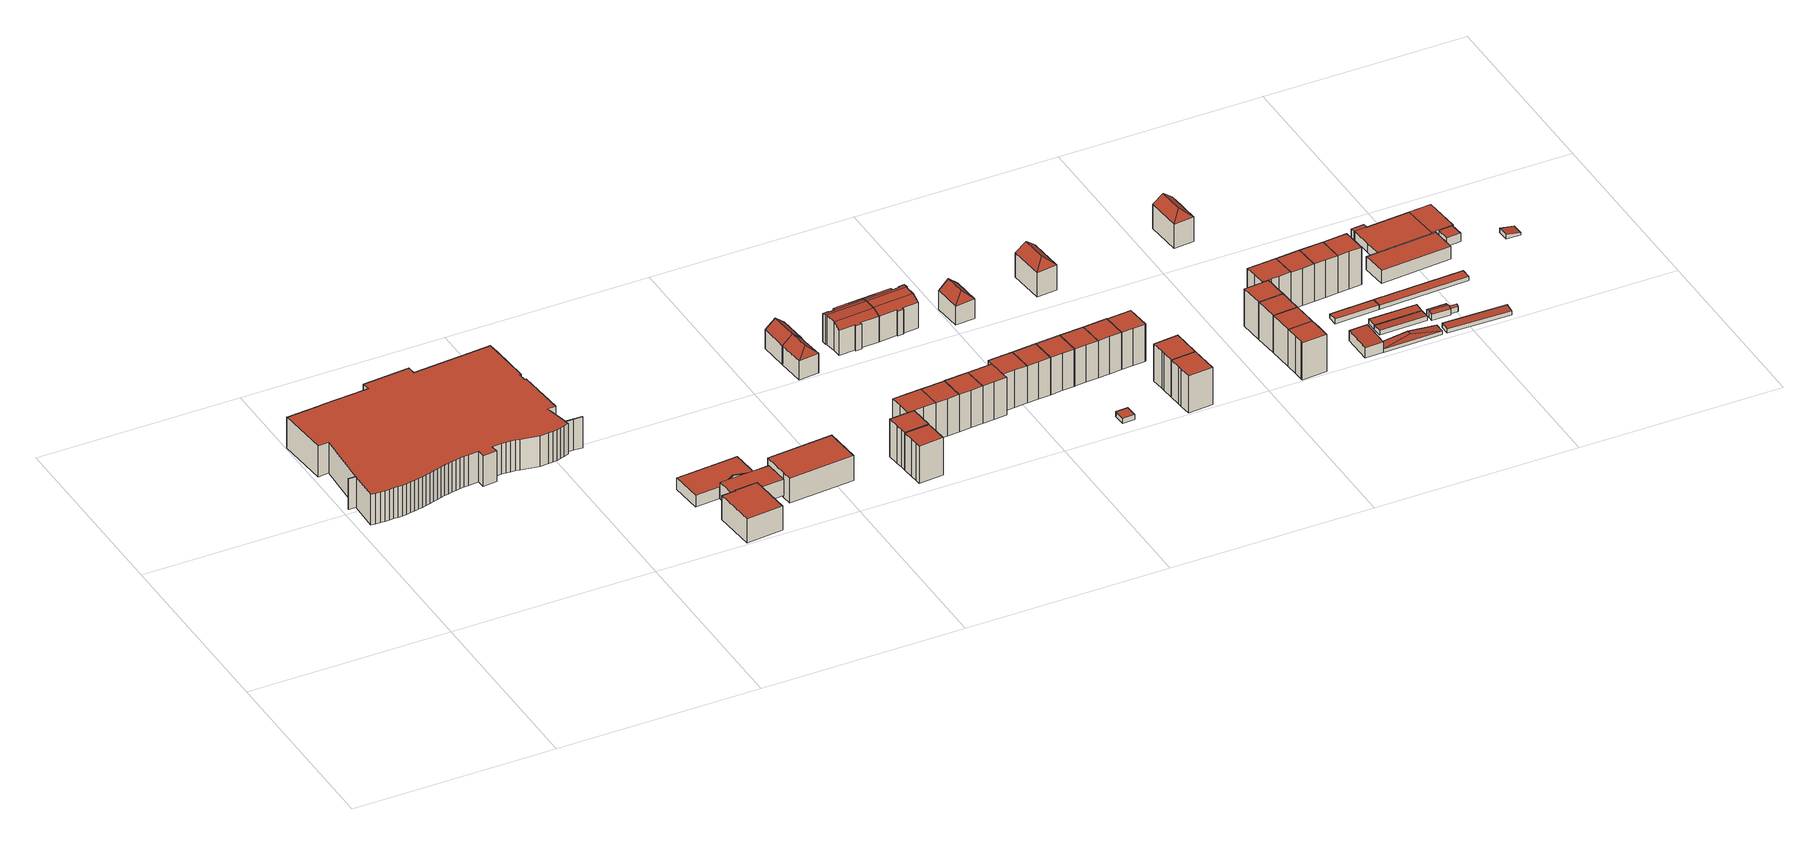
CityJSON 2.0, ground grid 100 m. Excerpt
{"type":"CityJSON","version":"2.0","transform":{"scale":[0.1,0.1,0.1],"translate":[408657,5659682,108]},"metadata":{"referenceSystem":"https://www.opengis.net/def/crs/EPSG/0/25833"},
"CityObjects":{
"building1":{"type":"Building","attributes":{"name":"UCI Kinowelt","Dachtyp_tdc":"tdcPolyFlatRoof","Gemeindeschluessel":14612000,"Dachneigung":0,"QualitaetDacherkennung":35,"Geometrietyp2DReferenz":"3000","measuredHeight":16.22,"function":"31001_2090","roofType":"1000"},"geometry":[{"type":"Solid","lod":"2","boundaries":[[[[0,1,2,3]],[[1,4,5,2]],[[4,6,7,5]],[[6,8,9,7]],[[8,10,11,9]],[[10,12,13,11]],[[12,14,15,13]],[[14,16,17,15]],[[16,18,19,17]],[[18,20,21,19]],[[20,22,23,21]],[[22,24,25,23]],[[24,26,27,25]],[[26,28,29,27]],[[28,30,31,29]],[[30,32,33,31]],[[32,34,35,33]],[[34,36,37,35]],[[36,38,39,37]],[[38,40,41,39]],[[40,42,43,41]],[[42,44,45,43]],[[44,46,47,45]],[[46,48,49,47]],[[48,50,51,49]],[[50,52,53,51]],[[52,54,55,53]],[[54,56,57,55]],[[56,58,59,57]],[[58,60,61,59]],[[60,62,63,61]],[[62,64,65,63]],[[64,66,67,65]],[[66,68,69,67]],[[68,70,71,69]],[[70,72,73,71]],[[72,74,75,73]],[[74,76,77,75]],[[76,78,79,77]],[[78,80,81,79]],[[80,82,83,81]],[[82,84,85,83]],[[84,86,87,85]],[[86,88,89,87]],[[88,90,91,89]],[[90,92,93,91]],[[92,94,95,93]],[[94,96,97,95]],[[96,98,99,97]],[[98,100,101,99]],[[100,102,103,101]],[[102,104,105,103]],[[104,106,107,105]],[[106,108,109,107]],[[108,110,111,109]],[[110,112,113,111]],[[112,114,115,113]],[[114,116,117,115]],[[116,118,119,117]],[[118,120,121,119]],[[120,122,123,121]],[[122,124,125,123]],[[124,126,127,125]],[[126,128,129,127]],[[128,130,131,129]],[[130,132,133,131]],[[132,134,135,133]],[[134,136,137,135]],[[136,138,139,137]],[[138,140,141,139]],[[140,142,143,141]],[[142,144,145,143]],[[144,146,147,145]],[[146,148,149,147]],[[148,0,3,149]],[[148,146,144,142,140,138,136,134,132,130,128,126,124,122,120,118,116,114,112,110,108,106,104,102,100,98,96,94,92,90,88,86,84,82,80,78,76,74,72,70,68,66,64,62,60,58,56,54,52,50,48,46,44,42,40,38,36,34,32,30,28,26,24,22,20,18,16,14,12,10,8,6,4,1,0]],[[3,2,5,7,9,11,13,15,17,19,21,23,25,27,29,31,33,35,37,39,41,43,45,47,49,51,53,55,57,59,61,63,65,67,69,71,73,75,77,79,81,83,85,87,89,91,93,95,97,99,101,103,105,107,109,111,113,115,117,119,121,123,125,127,129,131,133,135,137,139,141,143,145,147,149]]]],"semantics":{"surfaces":[{"type":"WallSurface"},{"type":"RoofSurface"},{"type":"GroundSurface"}],"values":[[0,0,0,0,0,0,0,0,0,0,0,0,0,0,0,0,0,0,0,0,0,0,0,0,0,0,0,0,0,0,0,0,0,0,0,0,0,0,0,0,0,0,0,0,0,0,0,0,0,0,0,0,0,0,0,0,0,0,0,0,0,0,0,0,0,0,0,0,0,0,0,0,0,0,0,1,2]]}}]},
"building2":{"type":"Building","attributes":{"name":"9. Oberschule Am Elbepark Dresden","Dachtyp_tdc":"tdcPolyFlatRoof","Gemeindeschluessel":14612000,"Dachneigung":0,"QualitaetDacherkennung":84,"Geometrietyp2DReferenz":"3000","measuredHeight":12.64,"function":"31001_3021","roofType":"1000"},"geometry":[{"type":"Solid","lod":"2","boundaries":[[[[150,151,152,153]],[[151,154,155,152]],[[154,156,157,155]],[[156,158,159,157]],[[158,160,161,159]],[[160,150,153,161]],[[160,158,156,154,151,150]],[[153,152,155,157,159,161]]]],"semantics":{"surfaces":[{"type":"WallSurface"},{"type":"RoofSurface"},{"type":"GroundSurface"}],"values":[[0,0,0,0,0,0,1,2]]}}]},
"building3":{"type":"Building","attributes":{"Dachtyp_tdc":"tdcPolyFlatRoof","Gemeindeschluessel":14612000,"Dachneigung":0,"QualitaetDacherkennung":59,"Geometrietyp2DReferenz":"3000","measuredHeight":6.04,"function":"31001_3211","roofType":"1000"},"geometry":[{"type":"Solid","lod":"2","boundaries":[[[[162,163,164,165]],[[163,166,167,164]],[[166,168,169,167]],[[168,170,171,169]],[[170,172,173,171]],[[172,162,165,173]],[[172,170,168,166,163,162]],[[165,164,167,169,171,173]]]],"semantics":{"surfaces":[{"type":"WallSurface"},{"type":"RoofSurface"},{"type":"GroundSurface"}],"values":[[0,0,0,0,0,0,1,2]]}}]},
"building4":{"type":"Building","attributes":{"name":"9. Oberschule Am Elbepark Dresden","Gemeindeschluessel":14612000,"Geometrietyp2DReferenz":"3000","function":"31001_3021","roofType":"9999"},"children":["building4-1","building4-2"]},
"building4-1":{"type":"BuildingPart","attributes":{"Dachtyp_tdc":"tdcPolyFlatRoof","Dachneigung":0,"QualitaetDacherkennung":76,"Geometrietyp2DReferenz":"3000","measuredHeight":8.74,"roofType":"1000"},"parents":["building4"],"geometry":[{"type":"MultiSurface","lod":"2","boundaries":[[[174,175,176,177]],[[175,178,179,176]],[[178,180,181,182,179]],[[183,184,185,186,187]],[[184,174,177,185]],[[184,183,188,189,180,178,175,174]],[[177,176,179,182,186,185]]],"semantics":{"surfaces":[{"type":"WallSurface"},{"type":"RoofSurface"},{"type":"GroundSurface"}],"values":[0,0,0,0,0,1,2]}}]},
"building4-2":{"type":"BuildingPart","attributes":{"Dachtyp_tdc":"tdcGableRoof","Dachneigung":12.2,"QualitaetDacherkennung":5,"Geometrietyp2DReferenz":"3000","measuredHeight":9.94,"roofType":"3100"},"parents":["building4"],"geometry":[{"type":"MultiSurface","lod":"2","boundaries":[[[190,187,186,191]],[[181,192,193,182]],[[192,190,191,193]],[[190,192,194]],[[187,190,194,195,188]],[[192,181,189,195,194]],[[191,186,182,193]]],"semantics":{"surfaces":[{"type":"WallSurface"},{"type":"RoofSurface"},{"type":"GroundSurface"}],"values":[0,0,0,0,1,1,2]}}]},
"building5":{"type":"Building","attributes":{"name":"9. Oberschule Am Elbepark Dresden","Dachtyp_tdc":"tdcPolyFlatRoof","Gemeindeschluessel":14612000,"Dachneigung":0,"QualitaetDacherkennung":80,"Geometrietyp2DReferenz":"3000","measuredHeight":13.01,"function":"31001_3021","roofType":"1000"},"geometry":[{"type":"Solid","lod":"2","boundaries":[[[[196,197,198,199]],[[197,200,201,198]],[[200,202,203,201]],[[202,204,205,203]],[[204,196,199,205]],[[204,202,200,197,196]],[[199,198,201,203,205]]]],"semantics":{"surfaces":[{"type":"WallSurface"},{"type":"RoofSurface"},{"type":"GroundSurface"}],"values":[[0,0,0,0,0,1,2]]}}]},
"building6":{"type":"Building","attributes":{"Dachtyp_tdc":"tdcPolyFlatRoof","Gemeindeschluessel":14612000,"Dachneigung":0,"QualitaetDacherkennung":68,"Geometrietyp2DReferenz":"3000","measuredHeight":19.73,"function":"31001_9998","roofType":"1000"},"geometry":[{"type":"Solid","lod":"2","boundaries":[[[[206,207,208,209]],[[207,210,211,208]],[[210,212,213,211]],[[212,214,215,213]],[[214,216,217,215]],[[216,218,219,217]],[[218,206,209,219]],[[218,216,214,212,210,207,206]],[[209,208,211,213,215,217,219]]]],"semantics":{"surfaces":[{"type":"WallSurface"},{"type":"RoofSurface"},{"type":"GroundSurface"}],"values":[[0,0,0,0,0,0,0,1,2]]}}]},
"building7":{"type":"Building","attributes":{"Dachtyp_tdc":"tdcPolyFlatRoof","Gemeindeschluessel":14612000,"Dachneigung":0,"QualitaetDacherkennung":65,"Geometrietyp2DReferenz":"3000","measuredHeight":19.75,"function":"31001_9998","roofType":"1000"},"geometry":[{"type":"Solid","lod":"2","boundaries":[[[[220,221,222,223]],[[221,224,225,222]],[[224,226,227,225]],[[226,228,229,227]],[[228,230,215,229]],[[230,231,213,215]],[[231,232,233,213]],[[232,234,235,233]],[[234,220,223,235]],[[234,232,231,230,228,226,224,221,220]],[[223,222,225,227,229,215,213,233,235]]]],"semantics":{"surfaces":[{"type":"WallSurface"},{"type":"RoofSurface"},{"type":"GroundSurface"}],"values":[[0,0,0,0,0,0,0,0,0,1,2]]}}]},
"building8":{"type":"Building","attributes":{"Dachtyp_tdc":"tdcPolyFlatRoof","Gemeindeschluessel":14612000,"Dachneigung":0,"QualitaetDacherkennung":67,"Geometrietyp2DReferenz":"3000","measuredHeight":19.77,"function":"31001_9998","roofType":"1000"},"geometry":[{"type":"Solid","lod":"2","boundaries":[[[[224,221,222,225]],[[221,236,237,222]],[[236,238,239,237]],[[238,240,241,239]],[[240,242,243,241]],[[242,244,245,243]],[[244,246,247,245]],[[246,248,249,247]],[[248,250,251,249]],[[250,224,225,251]],[[250,248,246,244,242,240,238,236,221,224]],[[225,222,237,239,241,243,245,247,249,251]]]],"semantics":{"surfaces":[{"type":"WallSurface"},{"type":"RoofSurface"},{"type":"GroundSurface"}],"values":[[0,0,0,0,0,0,0,0,0,0,1,2]]}}]},
"building9":{"type":"Building","attributes":{"Dachtyp_tdc":"tdcFreeFormRoof","Gemeindeschluessel":14612000,"Dachneigung":40.39,"QualitaetDacherkennung":87,"Geometrietyp2DReferenz":"3000","measuredHeight":14.46,"function":"31001_9998","roofType":"5000"},"geometry":[{"type":"Solid","lod":"2","boundaries":[[[[252,253,254,255]],[[253,256,257,254]],[[256,258,259,257]],[[258,260,261,259]],[[260,252,255,261]],[[258,262,263]],[[262,258,256,253,264]],[[263,262,264,252,260]],[[253,252,264]],[[260,258,263]],[[255,254,257,259,261]]]],"semantics":{"surfaces":[{"type":"WallSurface"},{"type":"RoofSurface"},{"type":"GroundSurface"}],"values":[[0,0,0,0,0,1,1,1,0,0,2]]}}]},
"building10":{"type":"Building","attributes":{"Dachtyp_tdc":"tdcGableRoof","Gemeindeschluessel":14612000,"Dachneigung":40.3,"QualitaetDacherkennung":90,"Geometrietyp2DReferenz":"3000","measuredHeight":14.42,"function":"31001_9998","roofType":"3100"},"geometry":[{"type":"Solid","lod":"2","boundaries":[[[[265,266,254,267]],[[266,252,255,254]],[[252,268,269,255]],[[268,265,267,269]],[[252,266,270]],[[265,268,271]],[[266,265,271,270]],[[268,252,270,271]],[[267,254,255,269]]]],"semantics":{"surfaces":[{"type":"WallSurface"},{"type":"RoofSurface"},{"type":"GroundSurface"}],"values":[[0,0,0,0,0,0,1,1,2]]}}]},
"building11":{"type":"Building","attributes":{"Dachtyp_tdc":"tdcPolyFlatRoof","Gemeindeschluessel":14612000,"Dachneigung":0,"QualitaetDacherkennung":67,"Geometrietyp2DReferenz":"3000","measuredHeight":19.73,"function":"31001_9998","roofType":"1000"},"geometry":[{"type":"Solid","lod":"2","boundaries":[[[[272,273,247,249]],[[273,274,275,247]],[[274,276,277,275]],[[276,278,279,277]],[[278,272,249,279]],[[278,276,274,273,272]],[[249,247,275,277,279]]]],"semantics":{"surfaces":[{"type":"WallSurface"},{"type":"RoofSurface"},{"type":"GroundSurface"}],"values":[[0,0,0,0,0,1,2]]}}]},
"building12":{"type":"Building","attributes":{"Dachtyp_tdc":"tdcPolyFlatRoof","Gemeindeschluessel":14612000,"Dachneigung":0,"QualitaetDacherkennung":68,"Geometrietyp2DReferenz":"3000","measuredHeight":19.74,"function":"31001_9998","roofType":"1000"},"geometry":[{"type":"Solid","lod":"2","boundaries":[[[[280,281,275,277]],[[281,282,283,275]],[[282,284,285,283]],[[284,286,287,285]],[[286,280,277,287]],[[286,284,282,281,280]],[[277,275,283,285,287]]]],"semantics":{"surfaces":[{"type":"WallSurface"},{"type":"RoofSurface"},{"type":"GroundSurface"}],"values":[[0,0,0,0,0,1,2]]}}]},
"building13":{"type":"Building","attributes":{"Gemeindeschluessel":14612000,"Geometrietyp2DReferenz":"3000","function":"31001_9998","roofType":"9999"},"children":["building13-1","building13-2","building13-3"]},
"building13-1":{"type":"BuildingPart","attributes":{"Dachtyp_tdc":"tdcPolyFlatRoof","Dachneigung":18.64,"QualitaetDacherkennung":48,"Geometrietyp2DReferenz":"3000","measuredHeight":15.22,"roofType":"2100"},"parents":["building13"],"geometry":[{"type":"MultiSurface","lod":"2","boundaries":[[[288,289,290,291,292]],[[293,294,295,296,297]],[[298,288,292,299,300]],[[298,293,297,289,288]],[[292,291,296,295,299]]],"semantics":{"surfaces":[{"type":"WallSurface"},{"type":"RoofSurface"},{"type":"GroundSurface"}],"values":[0,0,0,1,2]}}]},
"building13-2":{"type":"BuildingPart","attributes":{"Dachtyp_tdc":"tdcCutGableRoof","Dachneigung":2.55,"QualitaetDacherkennung":52,"Geometrietyp2DReferenz":"3000","measuredHeight":15.62,"roofType":"9999"},"parents":["building13"],"geometry":[{"type":"MultiSurface","lod":"2","boundaries":[[[301,302,303,304]],[[302,305,306,303]],[[305,307,308,306]],[[307,309,310,308]],[[309,297,296,310]],[[290,311,312,291]],[[311,313,314,312]],[[313,315,316,314]],[[315,317,318,316]],[[317,319,320,318]],[[319,321,322,320]],[[321,323,324,322]],[[323,325,326,324]],[[325,327,328,326]],[[327,329,330,328]],[[329,331,332,330]],[[331,301,304,332]],[[327,325,323,321,319,317,315,313]],[[311,290,297,309,307,305,302]],[[313,311,302,301,331,329,327]],[[304,303,306,308,310,296,291,312,314,316,318,320,322,324,326,328,330,332]]],"semantics":{"surfaces":[{"type":"WallSurface"},{"type":"RoofSurface"},{"type":"GroundSurface"}],"values":[0,0,0,0,0,0,0,0,0,0,0,0,0,0,0,0,0,1,1,1,2]}}]},
"building13-3":{"type":"BuildingPart","attributes":{"Dachtyp_tdc":"tdcFreeFormRoof","Dachneigung":52.97,"QualitaetDacherkennung":9,"Geometrietyp2DReferenz":"3000","measuredHeight":10.49,"roofType":"5000"},"parents":["building13"],"geometry":[{"type":"MultiSurface","lod":"2","boundaries":[[[294,333,334,295]],[[333,335,336,334]],[[335,300,299,336]],[[337,300,335]],[[338,337,335,333]],[[338,333,294]],[[337,338,294,300]],[[295,334,336,299]]],"semantics":{"surfaces":[{"type":"WallSurface"},{"type":"RoofSurface"},{"type":"GroundSurface"}],"values":[0,0,0,1,1,0,1,2]}}]},
"building14":{"type":"Building","attributes":{"Dachtyp_tdc":"tdcPolyFlatRoof","Gemeindeschluessel":14612000,"Dachneigung":0,"QualitaetDacherkennung":66,"Geometrietyp2DReferenz":"3000","measuredHeight":19.75,"function":"31001_9998","roofType":"1000"},"geometry":[{"type":"Solid","lod":"2","boundaries":[[[[284,282,283,285]],[[282,339,340,283]],[[339,341,342,340]],[[341,343,344,342]],[[343,345,346,344]],[[345,284,285,346]],[[345,343,341,339,282,284]],[[285,283,340,342,344,346]]]],"semantics":{"surfaces":[{"type":"WallSurface"},{"type":"RoofSurface"},{"type":"GroundSurface"}],"values":[[0,0,0,0,0,0,1,2]]}}]},
"building15":{"type":"Building","attributes":{"Dachtyp_tdc":"tdcPolyFlatRoof","Gemeindeschluessel":14612000,"Dachneigung":0,"QualitaetDacherkennung":65,"Geometrietyp2DReferenz":"3000","measuredHeight":19.72,"function":"31001_9998","roofType":"1000"},"geometry":[{"type":"Solid","lod":"2","boundaries":[[[[347,348,349,350]],[[348,351,352,349]],[[351,353,354,352]],[[353,341,342,354]],[[341,339,340,342]],[[339,355,356,340]],[[355,347,350,356]],[[355,339,341,353,351,348,347]],[[350,349,352,354,342,340,356]]]],"semantics":{"surfaces":[{"type":"WallSurface"},{"type":"RoofSurface"},{"type":"GroundSurface"}],"values":[[0,0,0,0,0,0,0,1,2]]}}]},
"building16":{"type":"Building","attributes":{"Gemeindeschluessel":14612000,"Geometrietyp2DReferenz":"3000","function":"31001_9998","roofType":"9999"},"children":["building16-1","building16-2","building16-3"]},
"building16-1":{"type":"BuildingPart","attributes":{"Dachtyp_tdc":"tdcPolyFlatRoof","Dachneigung":18.8,"QualitaetDacherkennung":48,"Geometrietyp2DReferenz":"3000","measuredHeight":15.18,"roofType":"2100"},"parents":["building16"],"geometry":[{"type":"MultiSurface","lod":"2","boundaries":[[[357,358,359,360,361]],[[362,288,292,363]],[[288,364,365,366,292]],[[364,288,362,358,357]],[[360,359,363,292,366]]],"semantics":{"surfaces":[{"type":"WallSurface"},{"type":"RoofSurface"},{"type":"GroundSurface"}],"values":[0,0,0,1,2]}}]},
"building16-2":{"type":"BuildingPart","attributes":{"Dachtyp_tdc":"tdcCutGableRoof","Dachneigung":1.88,"QualitaetDacherkennung":55,"Geometrietyp2DReferenz":"3000","measuredHeight":15.65,"roofType":"9999"},"parents":["building16"],"geometry":[{"type":"MultiSurface","lod":"2","boundaries":[[[367,368,369,370]],[[368,371,372,369]],[[371,373,374,372]],[[373,375,376,374]],[[375,377,316,376]],[[377,378,379,316]],[[378,380,381,379]],[[380,362,363,381]],[[358,382,383,359]],[[382,384,385,383]],[[384,386,387,385]],[[386,388,389,387]],[[388,390,391,389]],[[390,392,393,391]],[[392,394,395,393]],[[394,367,370,395]],[[378,377,375,373,371,368,367,394]],[[390,388,386,384,382,358,362,380]],[[394,392,390,380,378]],[[370,369,372,374,376,316,379,381,363,359,383,385,387,389,391,393,395]]],"semantics":{"surfaces":[{"type":"WallSurface"},{"type":"RoofSurface"},{"type":"GroundSurface"}],"values":[0,0,0,0,0,0,0,0,0,0,0,0,0,0,0,0,1,1,1,2]}}]},
"building16-3":{"type":"BuildingPart","attributes":{"Dachtyp_tdc":"tdcPolyFlatRoof","Dachneigung":37.35,"QualitaetDacherkennung":29,"Geometrietyp2DReferenz":"3000","measuredHeight":10.63,"roofType":"2100"},"parents":["building16"],"geometry":[{"type":"MultiSurface","lod":"2","boundaries":[[[365,396,397,366]],[[396,398,399,397]],[[398,361,360,399]],[[361,398,396,365]],[[366,397,399,360]]],"semantics":{"surfaces":[{"type":"WallSurface"},{"type":"RoofSurface"},{"type":"GroundSurface"}],"values":[0,0,0,1,2]}}]},
"building17":{"type":"Building","attributes":{"Dachtyp_tdc":"tdcPolyFlatRoof","Gemeindeschluessel":14612000,"Dachneigung":0,"QualitaetDacherkennung":66,"Geometrietyp2DReferenz":"3000","measuredHeight":19.69,"function":"31001_9998","roofType":"1000"},"geometry":[{"type":"Solid","lod":"2","boundaries":[[[[348,347,400,401]],[[347,402,403,400]],[[402,404,405,403]],[[404,406,407,405]],[[406,348,401,407]],[[406,404,402,347,348]],[[401,400,403,405,407]]]],"semantics":{"surfaces":[{"type":"WallSurface"},{"type":"RoofSurface"},{"type":"GroundSurface"}],"values":[[0,0,0,0,0,1,2]]}}]},
"building18":{"type":"Building","attributes":{"Dachtyp_tdc":"tdcPolyFlatRoof","Gemeindeschluessel":14612000,"Dachneigung":0,"QualitaetDacherkennung":64,"Geometrietyp2DReferenz":"3000","measuredHeight":19.71,"function":"31001_9998","roofType":"1000"},"geometry":[{"type":"Solid","lod":"2","boundaries":[[[[408,404,405,409]],[[404,402,403,405]],[[402,410,411,403]],[[410,412,413,411]],[[412,414,415,413]],[[414,408,409,415]],[[414,412,410,402,404,408]],[[409,405,403,411,413,415]]]],"semantics":{"surfaces":[{"type":"WallSurface"},{"type":"RoofSurface"},{"type":"GroundSurface"}],"values":[[0,0,0,0,0,0,1,2]]}}]},
"building19":{"type":"Building","attributes":{"Dachtyp_tdc":"tdcPolyFlatRoof","Gemeindeschluessel":14612000,"Dachneigung":0,"QualitaetDacherkennung":89,"Geometrietyp2DReferenz":"3000","measuredHeight":2.69,"function":"31001_9998","roofType":"1000"},"geometry":[{"type":"Solid","lod":"2","boundaries":[[[[416,417,418,419]],[[417,420,421,418]],[[420,422,423,421]],[[422,416,419,423]],[[422,420,417,416]],[[419,418,421,423]]]],"semantics":{"surfaces":[{"type":"WallSurface"},{"type":"RoofSurface"},{"type":"GroundSurface"}],"values":[[0,0,0,0,1,2]]}}]},
"building20":{"type":"Building","attributes":{"Dachtyp_tdc":"tdcHipAndGableRoof","Gemeindeschluessel":14612000,"Dachneigung":41.44,"QualitaetDacherkennung":83,"Geometrietyp2DReferenz":"3000","measuredHeight":14.43,"function":"31001_9998","roofType":"5000"},"geometry":[{"type":"Solid","lod":"2","boundaries":[[[[424,425,426,427]],[[425,428,429,426]],[[428,430,431,429]],[[430,424,427,431]],[[428,425,432]],[[424,430,433]],[[425,424,433,432]],[[430,428,432,433]],[[427,426,429,431]]]],"semantics":{"surfaces":[{"type":"WallSurface"},{"type":"RoofSurface"},{"type":"GroundSurface"}],"values":[[0,0,0,0,1,0,1,1,2]]}}]},
"building21":{"type":"Building","attributes":{"Dachtyp_tdc":"tdcPolyFlatRoof","Gemeindeschluessel":14612000,"Dachneigung":0,"QualitaetDacherkennung":64,"Geometrietyp2DReferenz":"3000","measuredHeight":19.68,"function":"31001_9998","roofType":"1000"},"geometry":[{"type":"Solid","lod":"2","boundaries":[[[[410,434,435,411]],[[434,436,437,435]],[[436,438,439,437]],[[438,440,441,439]],[[440,412,413,441]],[[412,410,411,413]],[[412,440,438,436,434,410]],[[411,435,437,439,441,413]]]],"semantics":{"surfaces":[{"type":"WallSurface"},{"type":"RoofSurface"},{"type":"GroundSurface"}],"values":[[0,0,0,0,0,0,1,2]]}}]},
"building22":{"type":"Building","attributes":{"Dachtyp_tdc":"tdcPolyFlatRoof","Gemeindeschluessel":14612000,"Dachneigung":0,"QualitaetDacherkennung":66,"Geometrietyp2DReferenz":"3000","measuredHeight":19.63,"function":"31001_9998","roofType":"1000"},"geometry":[{"type":"Solid","lod":"2","boundaries":[[[[436,434,435,437]],[[434,442,443,435]],[[442,444,445,443]],[[444,446,447,445]],[[446,436,437,447]],[[446,444,442,434,436]],[[437,435,443,445,447]]]],"semantics":{"surfaces":[{"type":"WallSurface"},{"type":"RoofSurface"},{"type":"GroundSurface"}],"values":[[0,0,0,0,0,1,2]]}}]},
"building23":{"type":"Building","attributes":{"Dachtyp_tdc":"tdcPolyFlatRoof","Gemeindeschluessel":14612000,"Dachneigung":0,"QualitaetDacherkennung":72,"Geometrietyp2DReferenz":"3000","measuredHeight":19.59,"function":"31001_9998","roofType":"1000"},"geometry":[{"type":"Solid","lod":"2","boundaries":[[[[448,449,450,451]],[[449,452,453,450]],[[452,454,455,453]],[[454,456,457,455]],[[456,458,459,457]],[[458,448,451,459]],[[458,456,454,452,449,448]],[[451,450,453,455,457,459]]]],"semantics":{"surfaces":[{"type":"WallSurface"},{"type":"RoofSurface"},{"type":"GroundSurface"}],"values":[[0,0,0,0,0,0,1,2]]}}]},
"building24":{"type":"Building","attributes":{"Dachtyp_tdc":"tdcPolyFlatRoof","Gemeindeschluessel":14612000,"Dachneigung":0,"QualitaetDacherkennung":64,"Geometrietyp2DReferenz":"3000","measuredHeight":19.61,"function":"31001_9998","roofType":"1000"},"geometry":[{"type":"Solid","lod":"2","boundaries":[[[[460,461,443,445]],[[461,462,463,443]],[[462,464,465,463]],[[464,466,467,465]],[[466,468,469,467]],[[468,460,445,469]],[[468,466,464,462,461,460]],[[445,443,463,465,467,469]]]],"semantics":{"surfaces":[{"type":"WallSurface"},{"type":"RoofSurface"},{"type":"GroundSurface"}],"values":[[0,0,0,0,0,0,1,2]]}}]},
"building25":{"type":"Building","attributes":{"Dachtyp_tdc":"tdcPolyFlatRoof","Gemeindeschluessel":14612000,"Dachneigung":0,"QualitaetDacherkennung":66,"Geometrietyp2DReferenz":"3000","measuredHeight":19.59,"function":"31001_9998","roofType":"1000"},"geometry":[{"type":"Solid","lod":"2","boundaries":[[[[470,471,472,473]],[[471,474,475,472]],[[474,456,457,475]],[[456,454,455,457]],[[454,476,477,455]],[[476,470,473,477]],[[476,454,456,474,471,470]],[[473,472,475,457,455,477]]]],"semantics":{"surfaces":[{"type":"WallSurface"},{"type":"RoofSurface"},{"type":"GroundSurface"}],"values":[[0,0,0,0,0,0,1,2]]}}]},
"building26":{"type":"Building","attributes":{"Dachtyp_tdc":"tdcFreeFormRoof","Gemeindeschluessel":14612000,"Dachneigung":37.05,"QualitaetDacherkennung":77,"Geometrietyp2DReferenz":"3000","measuredHeight":16.79,"function":"31001_9998","roofType":"5000"},"geometry":[{"type":"Solid","lod":"2","boundaries":[[[[478,479,480,481]],[[479,482,483,480]],[[482,484,485,483]],[[484,486,487,485]],[[486,488,489,487]],[[488,478,481,489]],[[488,490,478]],[[488,486,484,482,491,490]],[[478,490,491,479]],[[482,479,491]],[[481,480,483,485,487,489]]]],"semantics":{"surfaces":[{"type":"WallSurface"},{"type":"RoofSurface"},{"type":"GroundSurface"}],"values":[[0,0,0,0,0,0,1,1,1,0,2]]}}]},
"building27":{"type":"Building","attributes":{"Dachtyp_tdc":"tdcPolyFlatRoof","Gemeindeschluessel":14612000,"Dachneigung":0,"QualitaetDacherkennung":67,"Geometrietyp2DReferenz":"3000","measuredHeight":19.68,"function":"31001_9998","roofType":"1000"},"geometry":[{"type":"Solid","lod":"2","boundaries":[[[[492,493,494,495]],[[493,496,497,494]],[[496,498,499,497]],[[498,500,501,499]],[[500,502,503,501]],[[502,504,505,503]],[[504,506,507,505]],[[506,492,495,507]],[[506,504,502,500,498,496,493,492]],[[495,494,497,499,501,503,505,507]]]],"semantics":{"surfaces":[{"type":"WallSurface"},{"type":"RoofSurface"},{"type":"GroundSurface"}],"values":[[0,0,0,0,0,0,0,0,1,2]]}}]},
"building28":{"type":"Building","attributes":{"Dachtyp_tdc":"tdcPolyFlatRoof","Gemeindeschluessel":14612000,"Dachneigung":0,"QualitaetDacherkennung":70,"Geometrietyp2DReferenz":"3000","measuredHeight":19.68,"function":"31001_9998","roofType":"1000"},"geometry":[{"type":"Solid","lod":"2","boundaries":[[[[498,508,509,499]],[[508,510,511,509]],[[510,512,513,511]],[[512,514,515,513]],[[514,500,501,515]],[[500,498,499,501]],[[500,514,512,510,508,498]],[[499,509,511,513,515,501]]]],"semantics":{"surfaces":[{"type":"WallSurface"},{"type":"RoofSurface"},{"type":"GroundSurface"}],"values":[[0,0,0,0,0,0,1,2]]}}]},
"building29":{"type":"Building","attributes":{"Dachtyp_tdc":"tdcPolyFlatRoof","Gemeindeschluessel":14612000,"Dachneigung":0,"QualitaetDacherkennung":70,"Geometrietyp2DReferenz":"3000","measuredHeight":19.69,"function":"31001_9998","roofType":"1000"},"geometry":[{"type":"Solid","lod":"2","boundaries":[[[[508,516,517,509]],[[516,518,519,517]],[[518,520,521,519]],[[520,510,511,521]],[[510,508,509,511]],[[510,520,518,516,508]],[[509,517,519,521,511]]]],"semantics":{"surfaces":[{"type":"WallSurface"},{"type":"RoofSurface"},{"type":"GroundSurface"}],"values":[[0,0,0,0,0,1,2]]}}]},
"building30":{"type":"Building","attributes":{"Dachtyp_tdc":"tdcPolyFlatRoof","Gemeindeschluessel":14612000,"Dachneigung":0,"QualitaetDacherkennung":66,"Geometrietyp2DReferenz":"3000","measuredHeight":19.7,"function":"31001_9998","roofType":"1000"},"geometry":[{"type":"Solid","lod":"2","boundaries":[[[[516,522,523,517]],[[522,524,525,523]],[[524,526,527,525]],[[526,528,529,527]],[[528,530,531,529]],[[530,518,519,531]],[[518,516,517,519]],[[518,530,528,526,524,522,516]],[[517,523,525,527,529,531,519]]]],"semantics":{"surfaces":[{"type":"WallSurface"},{"type":"RoofSurface"},{"type":"GroundSurface"}],"values":[[0,0,0,0,0,0,0,1,2]]}}]},
"building31":{"type":"Building","attributes":{"Dachtyp_tdc":"tdcPolyFlatRoof","Gemeindeschluessel":14612000,"Dachneigung":0,"QualitaetDacherkennung":60,"Geometrietyp2DReferenz":"3000","measuredHeight":19.75,"function":"31001_9998","roofType":"1000"},"geometry":[{"type":"Solid","lod":"2","boundaries":[[[[532,533,529,534]],[[533,535,527,529]],[[535,536,537,527]],[[536,538,539,537]],[[538,540,541,539]],[[540,542,543,541]],[[542,544,545,543]],[[544,532,534,545]],[[544,542,540,538,536,535,533,532]],[[534,529,527,537,539,541,543,545]]]],"semantics":{"surfaces":[{"type":"WallSurface"},{"type":"RoofSurface"},{"type":"GroundSurface"}],"values":[[0,0,0,0,0,0,0,0,1,2]]}}]},
"building32":{"type":"Building","attributes":{"Dachtyp_tdc":"tdcFreeFormRoof","Gemeindeschluessel":14612000,"Dachneigung":37.07,"QualitaetDacherkennung":79,"Geometrietyp2DReferenz":"3000","measuredHeight":16.76,"function":"31001_9998","roofType":"5000"},"geometry":[{"type":"Solid","lod":"2","boundaries":[[[[546,547,548,549]],[[547,550,551,548]],[[550,552,553,551]],[[552,554,555,553]],[[554,556,557,555]],[[556,546,549,557]],[[554,558,556]],[[554,552,550,547,559,558]],[[556,558,559,546]],[[547,546,559]],[[549,548,551,553,555,557]]]],"semantics":{"surfaces":[{"type":"WallSurface"},{"type":"RoofSurface"},{"type":"GroundSurface"}],"values":[[0,0,0,0,0,0,1,1,1,0,2]]}}]},
"building33":{"type":"Building","attributes":{"Dachtyp_tdc":"tdcPolyFlatRoof","Gemeindeschluessel":14612000,"Dachneigung":3.43,"QualitaetDacherkennung":81,"Geometrietyp2DReferenz":"3000","measuredHeight":5.67,"function":"31001_2463","roofType":"2100"},"geometry":[{"type":"Solid","lod":"2","boundaries":[[[[560,561,562,563]],[[561,564,565,562]],[[564,566,567,565]],[[566,560,563,567]],[[566,564,561,560]],[[563,562,565,567]]]],"semantics":{"surfaces":[{"type":"WallSurface"},{"type":"RoofSurface"},{"type":"GroundSurface"}],"values":[[0,0,0,0,1,2]]}}]},
"building34":{"type":"Building","attributes":{"Dachtyp_tdc":"tdcPolyFlatRoof","Gemeindeschluessel":14612000,"Dachneigung":0,"QualitaetDacherkennung":69,"Geometrietyp2DReferenz":"3000","measuredHeight":19.78,"function":"31001_9998","roofType":"1000"},"geometry":[{"type":"Solid","lod":"2","boundaries":[[[[568,569,570,571]],[[569,572,573,570]],[[572,574,575,573]],[[574,576,577,575]],[[576,568,571,577]],[[576,574,572,569,568]],[[571,570,573,575,577]]]],"semantics":{"surfaces":[{"type":"WallSurface"},{"type":"RoofSurface"},{"type":"GroundSurface"}],"values":[[0,0,0,0,0,1,2]]}}]},
"building35":{"type":"Building","attributes":{"Dachtyp_tdc":"tdcPolyFlatRoof","Gemeindeschluessel":14612000,"Dachneigung":2.71,"QualitaetDacherkennung":60,"Geometrietyp2DReferenz":"3000","measuredHeight":2.45,"function":"31001_2463","roofType":"2100"},"geometry":[{"type":"Solid","lod":"2","boundaries":[[[[578,579,580,581]],[[579,582,583,580]],[[582,584,585,583]],[[584,578,581,585]],[[584,582,579,578]],[[581,580,583,585]]]],"semantics":{"surfaces":[{"type":"WallSurface"},{"type":"RoofSurface"},{"type":"GroundSurface"}],"values":[[0,0,0,0,1,2]]}}]},
"building36":{"type":"Building","attributes":{"Dachtyp_tdc":"tdcPolyFlatRoof","Gemeindeschluessel":14612000,"Dachneigung":0,"QualitaetDacherkennung":67,"Geometrietyp2DReferenz":"3000","measuredHeight":19.77,"function":"31001_9998","roofType":"1000"},"geometry":[{"type":"Solid","lod":"2","boundaries":[[[[572,586,587,573]],[[586,588,589,587]],[[588,590,591,589]],[[590,574,575,591]],[[574,572,573,575]],[[574,590,588,586,572]],[[573,587,589,591,575]]]],"semantics":{"surfaces":[{"type":"WallSurface"},{"type":"RoofSurface"},{"type":"GroundSurface"}],"values":[[0,0,0,0,0,1,2]]}}]},
"building37":{"type":"Building","attributes":{"Dachtyp_tdc":"tdcHipRoof","Gemeindeschluessel":14612000,"Dachneigung":10.27,"QualitaetDacherkennung":18,"Geometrietyp2DReferenz":"3000","measuredHeight":4.76,"function":"31001_2463","roofType":"3200"},"geometry":[{"type":"Solid","lod":"2","boundaries":[[[[592,593,594,595]],[[593,596,597,594]],[[592,598,599]],[[596,593,600]],[[598,596,600,599]],[[593,592,599,600]],[[597,601,595,594]],[[596,598,601,597]],[[598,592,595,601]]]],"semantics":{"surfaces":[{"type":"WallSurface"},{"type":"RoofSurface"},{"type":"GroundSurface"}],"values":[[0,0,1,1,1,1,2,0,0]]}}]},
"building38":{"type":"Building","attributes":{"Dachtyp_tdc":"tdcPolyFlatRoof","Gemeindeschluessel":14612000,"Dachneigung":2.98,"QualitaetDacherkennung":87,"Geometrietyp2DReferenz":"3000","measuredHeight":2.37,"function":"31001_2463","roofType":"2100"},"geometry":[{"type":"Solid","lod":"2","boundaries":[[[[602,603,604,605]],[[603,606,607,604]],[[606,608,609,607]],[[608,602,605,609]],[[608,606,603,602]],[[605,604,607,609]]]],"semantics":{"surfaces":[{"type":"WallSurface"},{"type":"RoofSurface"},{"type":"GroundSurface"}],"values":[[0,0,0,0,1,2]]}}]},
"building39":{"type":"Building","attributes":{"Dachtyp_tdc":"tdcPolyFlatRoof","Gemeindeschluessel":14612000,"Dachneigung":3.15,"QualitaetDacherkennung":89,"Geometrietyp2DReferenz":"3000","measuredHeight":2.4,"function":"31001_2463","roofType":"2100"},"geometry":[{"type":"Solid","lod":"2","boundaries":[[[[610,611,607,612]],[[611,613,604,607]],[[613,614,615,604]],[[614,610,612,615]],[[614,613,611,610]],[[612,607,604,615]]]],"semantics":{"surfaces":[{"type":"WallSurface"},{"type":"RoofSurface"},{"type":"GroundSurface"}],"values":[[0,0,0,0,1,2]]}}]},
"building40":{"type":"Building","attributes":{"Dachtyp_tdc":"tdcPolyFlatRoof","Gemeindeschluessel":14612000,"Dachneigung":0,"QualitaetDacherkennung":66,"Geometrietyp2DReferenz":"3000","measuredHeight":19.71,"function":"31001_9998","roofType":"1000"},"geometry":[{"type":"Solid","lod":"2","boundaries":[[[[588,586,616,617]],[[586,618,619,616]],[[618,620,621,619]],[[620,622,623,621]],[[622,588,617,623]],[[622,620,618,586,588]],[[617,616,619,621,623]]]],"semantics":{"surfaces":[{"type":"WallSurface"},{"type":"RoofSurface"},{"type":"GroundSurface"}],"values":[[0,0,0,0,0,1,2]]}}]},
"building41":{"type":"Building","attributes":{"Dachtyp_tdc":"tdcGableRoof","Gemeindeschluessel":14612000,"Dachneigung":20.04,"QualitaetDacherkennung":48,"Geometrietyp2DReferenz":"3000","measuredHeight":3.85,"function":"31001_2463","roofType":"3100"},"geometry":[{"type":"Solid","lod":"2","boundaries":[[[[624,625,626,627]],[[625,628,629,626]],[[628,630,631,629]],[[630,632,633,631]],[[632,634,635,633]],[[634,636,637,635]],[[636,638,639,637]],[[638,624,627,639]],[[634,632,630,628,625]],[[625,624,638,636,634]],[[627,626,629,631,633,635,637,639]]]],"semantics":{"surfaces":[{"type":"WallSurface"},{"type":"RoofSurface"},{"type":"GroundSurface"}],"values":[[0,0,0,0,0,0,0,0,1,1,2]]}}]},
"building42":{"type":"Building","attributes":{"Dachtyp_tdc":"tdcPolyFlatRoof","Gemeindeschluessel":14612000,"Dachneigung":0,"QualitaetDacherkennung":77,"Geometrietyp2DReferenz":"3000","measuredHeight":2.3,"function":"31001_2463","roofType":"1000"},"geometry":[{"type":"Solid","lod":"2","boundaries":[[[[640,641,642,581]],[[641,643,644,642]],[[643,645,580,644]],[[645,640,581,580]],[[645,643,641,640]],[[581,642,644,580]]]],"semantics":{"surfaces":[{"type":"WallSurface"},{"type":"RoofSurface"},{"type":"GroundSurface"}],"values":[[0,0,0,0,1,2]]}}]},
"building43":{"type":"Building","attributes":{"Dachtyp_tdc":"tdcGableRoof","Gemeindeschluessel":14612000,"Dachneigung":38.41,"QualitaetDacherkennung":81,"Geometrietyp2DReferenz":"3000","measuredHeight":3.31,"function":"31001_2463","roofType":"3100"},"geometry":[{"type":"Solid","lod":"2","boundaries":[[[[646,647,648,649]],[[647,650,651,648]],[[650,652,653,651]],[[652,646,649,653]],[[650,647,654]],[[646,652,655]],[[647,646,655,654]],[[652,650,654,655]],[[649,648,651,653]]]],"semantics":{"surfaces":[{"type":"WallSurface"},{"type":"RoofSurface"},{"type":"GroundSurface"}],"values":[[0,0,0,0,0,0,1,1,2]]}}]},
"building44":{"type":"Building","attributes":{"Dachtyp_tdc":"tdcPolyFlatRoof","Gemeindeschluessel":14612000,"Dachneigung":2.98,"QualitaetDacherkennung":90,"Geometrietyp2DReferenz":"3000","measuredHeight":2.41,"function":"31001_2463","roofType":"2100"},"geometry":[{"type":"Solid","lod":"2","boundaries":[[[[656,657,658,659]],[[657,660,661,658]],[[660,662,663,661]],[[662,656,659,663]],[[662,660,657,656]],[[659,658,661,663]]]],"semantics":{"surfaces":[{"type":"WallSurface"},{"type":"RoofSurface"},{"type":"GroundSurface"}],"values":[[0,0,0,0,1,2]]}}]},
"building45":{"type":"Building","attributes":{"Dachtyp_tdc":"tdcPolyFlatRoof","Gemeindeschluessel":14612000,"Dachneigung":0,"QualitaetDacherkennung":79,"Geometrietyp2DReferenz":"3000","measuredHeight":6.76,"function":"31001_2000","roofType":"1000"},"geometry":[{"type":"Solid","lod":"2","boundaries":[[[[664,665,666,667]],[[665,668,669,666]],[[668,670,671,669]],[[670,664,667,671]],[[670,668,665,664]],[[667,666,669,671]]]],"semantics":{"surfaces":[{"type":"WallSurface"},{"type":"RoofSurface"},{"type":"GroundSurface"}],"values":[[0,0,0,0,1,2]]}}]},
"building46":{"type":"Building","attributes":{"Gemeindeschluessel":14612000,"Geometrietyp2DReferenz":"3000","function":"31001_2000","roofType":"9999"},"children":["building46-1","building46-2","building46-3"]},
"building46-1":{"type":"BuildingPart","attributes":{"Dachtyp_tdc":"tdcPolyFlatRoof","Dachneigung":0,"QualitaetDacherkennung":88,"Geometrietyp2DReferenz":"3000","measuredHeight":4.61,"roofType":"1000"},"parents":["building46"],"geometry":[{"type":"MultiSurface","lod":"2","boundaries":[[[672,673,674,675]],[[673,676,677,674]],[[676,678,679,677]],[[678,680,681,679]],[[680,682,683,681]],[[684,685,686,687]],[[684,688,689,685]],[[690,691,692,693]],[[691,672,675,692]],[[691,690,688,684,687,682,680,678,676,673,672]],[[675,674,677,679,681,683,686,685,689,693,692]]],"semantics":{"surfaces":[{"type":"WallSurface"},{"type":"RoofSurface"},{"type":"GroundSurface"}],"values":[0,0,0,0,0,0,0,0,0,1,2]}}]},
"building46-2":{"type":"BuildingPart","attributes":{"Dachtyp_tdc":"tdcPolyFlatRoof","Dachneigung":2.6,"QualitaetDacherkennung":74,"Geometrietyp2DReferenz":"3000","measuredHeight":4.53,"roofType":"2100"},"parents":["building46"],"geometry":[{"type":"MultiSurface","lod":"2","boundaries":[[[682,694,695,683]],[[694,696,697,695]],[[696,687,686,697]],[[687,696,694,682]],[[683,695,697,686]]],"semantics":{"surfaces":[{"type":"WallSurface"},{"type":"RoofSurface"},{"type":"GroundSurface"}],"values":[0,0,0,1,2]}}]},
"building46-3":{"type":"BuildingPart","attributes":{"Dachtyp_tdc":"tdcPolyFlatRoof","Dachneigung":0,"QualitaetDacherkennung":85,"Geometrietyp2DReferenz":"3000","measuredHeight":4.62,"roofType":"1000"},"parents":["building46"],"geometry":[{"type":"MultiSurface","lod":"2","boundaries":[[[698,699,700,701]],[[700,699,690,693,702]],[[698,701,703,689,688]],[[703,702,693,689]],[[701,700,702,703]]],"semantics":{"surfaces":[{"type":"RoofSurface"},{"type":"WallSurface"},{"type":"GroundSurface"}],"values":[0,1,1,2,1]}}]},
"building47":{"type":"Building","attributes":{"Dachtyp_tdc":"tdcPolyFlatRoof","Gemeindeschluessel":14612000,"Dachneigung":0,"QualitaetDacherkennung":88,"Geometrietyp2DReferenz":"3000","measuredHeight":4.44,"function":"31001_2000","roofType":"1000"},"geometry":[{"type":"Solid","lod":"2","boundaries":[[[[704,705,706,707]],[[705,708,709,706]],[[708,710,711,709]],[[710,704,707,711]],[[710,708,705,704]],[[707,706,709,711]]]],"semantics":{"surfaces":[{"type":"WallSurface"},{"type":"RoofSurface"},{"type":"GroundSurface"}],"values":[[0,0,0,0,1,2]]}}]},
"building48":{"type":"Building","attributes":{"Dachtyp_tdc":"tdcPolyFlatRoof","Gemeindeschluessel":14612000,"Dachneigung":8.75,"QualitaetDacherkennung":44,"Geometrietyp2DReferenz":"3000","measuredHeight":2.37,"function":"31001_9998","roofType":"2100"},"geometry":[{"type":"Solid","lod":"2","boundaries":[[[[712,713,714,715]],[[713,716,717,714]],[[716,718,719,717]],[[718,712,715,719]],[[718,716,713,712]],[[715,714,717,719]]]],"semantics":{"surfaces":[{"type":"WallSurface"},{"type":"RoofSurface"},{"type":"GroundSurface"}],"values":[[0,0,0,0,1,2]]}}]}
},
"vertices":[
[415,1638,173],[417,1640,173],[417,1640,11],[415,1638,11],[648,1658,173],[648,1658,11],[649,1656,173],[649,1656,11],[651,1618,173],[651,1618,11],[874,1635,173],[874,1635,11],[898,1637,173],[898,1637,11],[1041,1648,173],[1041,1648,11],[1046,1589,173],[1046,1589,11],[1061,1393,173],[1061,1393,11],[1054,1392,173],[1054,1392,11],[1057,1352,173],[1057,1352,11],[1064,1353,173],[1064,1353,11],[1083,1110,173],[1083,1110,11],[1083,1107,173],[1083,1107,11],[1043,1104,173],[1043,1104,11],[1064,1007,173],[1064,1007,11],[1067,989,173],[1067,989,11],[1150,985,173],[1150,985,11],[1150,980,173],[1150,980,11],[1105,982,173],[1105,982,11],[1068,983,173],[1068,983,11],[1071,967,173],[1071,967,11],[1047,958,173],[1047,958,11],[1027,952,173],[1027,952,11],[1007,946,173],[1007,946,11],[985,942,173],[985,942,11],[963,940,173],[963,940,11],[919,939,173],[919,939,11],[831,955,173],[831,955,11],[810,959,173],[810,959,11],[788,961,173],[788,961,11],[767,963,173],[767,963,11],[745,965,173],[745,965,11],[696,961,173],[696,961,11],[699,923,173],[699,923,11],[630,917,173],[630,917,11],[627,956,173],[627,956,11],[577,953,173],[577,953,11],[555,951,173],[555,951,11],[534,948,173],[534,948,11],[513,944,173],[513,944,11],[492,941,173],[492,941,11],[471,936,173],[471,936,11],[450,931,173],[450,931,11],[429,925,173],[429,925,11],[408,919,173],[408,919,11],[387,913,173],[387,913,11],[365,907,173],[365,907,11],[344,901,173],[344,901,11],[323,896,173],[323,896,11],[302,892,173],[302,892,11],[280,888,173],[280,888,11],[259,884,173],[259,884,11],[237,881,173],[237,881,11],[216,879,173],[216,879,11],[194,878,173],[194,878,11],[172,877,173],[172,877,11],[151,876,173],[151,876,11],[130,876,173],[130,876,11],[108,877,173],[108,877,11],[84,878,173],[84,878,11],[60,880,173],[60,880,11],[67,1028,173],[67,1028,11],[30,1030,173],[30,1030,11],[30,1035,173],[30,1035,11],[67,1033,173],[67,1033,11],[79,1315,173],[79,1315,11],[26,1311,173],[26,1311,11],[6,1569,173],[6,1569,11],[8,1569,173],[8,1569,11],[169,1582,173],[169,1582,11],[195,1586,173],[195,1586,11],[401,1600,173],[401,1600,11],[420,1600,173],[420,1600,11],
[1633,20,142],[1451,6,142],[1451,6,15],[1633,20,15],[1435,213,142],[1435,213,15],[1507,219,142],[1507,219,15],[1506,223,142],[1506,223,15],[1617,232,142],[1617,232,15],
[1373,344,81],[1361,501,81],[1361,501,20],[1373,344,20],[1670,525,81],[1670,525,20],[1682,368,81],[1682,368,20],[1678,367,81],[1678,367,20],[1496,353,81],[1496,353,20],
[1753,242,109],[1617,232,109],[1617,232,22],[1753,242,22],[1506,223,109],[1506,223,22],[1496,347,109],[1496,347,72],[1496,347,22],[1678,361,109],[1743,365,109],[1743,365,22],[1678,361,22],[1678,361,96],[1619,356,109],[1547,351,109],
[1678,367,96],[1678,367,22],[1496,353,72],[1496,353,22],[1563,358,121],[1563,352,121],
[2083,220,142],[1757,194,142],[1757,194,12],[2083,220,12],[1753,242,142],[1753,242,12],[1743,377,142],[1743,377,12],[2069,403,142],[2069,403,12],
[2326,71,207],[2324,96,207],[2324,96,10],[2326,71,10],[2321,132,207],[2321,132,10],[2317,190,207],[2317,190,10],[2440,199,207],[2440,199,10],[2445,139,207],[2445,139,10],[2449,81,207],[2449,81,10],
[2307,312,208],[2398,319,208],[2398,319,10],[2307,312,10],[2431,322,208],[2431,322,10],[2431,318,208],[2431,318,10],[2435,259,208],[2435,259,10],[2440,199,208],[2317,190,208],[2315,215,208],[2315,215,10],[2312,250,208],[2312,250,10],
[2397,322,208],[2397,322,10],[2393,382,208],[2393,382,10],[2388,443,208],[2388,443,10],[2437,447,208],[2437,447,10],[2473,449,208],[2473,449,10],[2532,454,208],[2532,454,10],[2542,330,208],[2542,330,10],[2481,326,208],[2481,326,10],
[2208,1139,115],[2306,1147,118],[2306,1147,15],[2208,1139,15],[2308,1117,118],[2308,1117,15],[2318,1010,118],[2318,1010,15],[2220,1002,115],[2220,1002,15],[2268,1040,159],[2221,1002,116],[2259,1143,159],
[2295,1289,119],[2306,1147,119],[2295,1289,15],[2197,1282,115],[2197,1282,15],[2260,1143,159],[2249,1286,159],
[2542,330,207],[2532,454,207],[2651,463,207],[2651,463,10],[2661,340,207],[2661,340,10],[2601,335,207],[2601,335,10],
[2661,340,208],[2651,463,208],[2771,472,208],[2771,472,10],[2781,349,208],[2781,349,10],[2721,344,208],[2721,344,10],
[2651,1245,158],[2652,1225,165],[2652,1225,164],[2652,1225,13],[2651,1245,13],[2504,1234,158],[2504,1234,108],[2504,1234,13],[2505,1216,13],[2505,1216,164],[2585,1240,158],[2585,1240,13],[2585,1240,108],
[2447,1190,169],[2447,1192,169],[2447,1192,13],[2447,1190,13],[2445,1217,163],[2445,1217,13],[2472,1219,163],[2472,1219,13],[2472,1214,164],[2472,1214,13],[2654,1207,169],[2654,1207,13],[2659,1147,166],[2659,1147,13],[2662,1104,148],[2662,1104,13],[2570,1097,148],[2570,1097,13],[2571,1090,144],[2571,1090,13],[2541,1088,144],[2541,1088,13],[2540,1095,147],[2540,1095,13],[2460,1089,147],[2460,1089,13],[2457,1133,166],[2457,1133,13],[2452,1186,169],[2452,1186,13],[2452,1191,169],[2452,1191,13],
[2503,1249,108],[2503,1249,13],[2585,1255,108],[2585,1255,13],[2578,1247,118],[2503,1241,118],
[2894,482,208],[2894,482,10],[2901,388,208],[2901,388,10],[2903,359,208],[2903,359,10],[2840,354,208],[2840,354,10],
[3013,521,208],[3023,398,208],[3023,398,10],[3013,521,10],[2960,393,208],[2960,393,10],[2904,389,208],[2904,389,10],[2892,512,208],[2892,512,10],
[2798,1256,158],[2800,1238,164],[2800,1238,13],[2798,1256,13],[2798,1256,107],[2652,1227,164],[2652,1227,13],[2717,1250,158],[2717,1250,107],[2717,1250,13],
[2863,1120,147],[2783,1114,147],[2783,1114,13],[2863,1120,13],[2784,1107,144],[2784,1107,13],[2754,1104,144],[2754,1104,13],[2753,1111,147],[2753,1111,13],[2662,1104,147],[2658,1150,167],[2658,1150,13],[2654,1206,169],[2654,1206,13],[2833,1241,164],[2833,1241,13],[2832,1247,163],[2832,1247,13],[2859,1249,163],[2859,1249,13],[2861,1222,169],[2861,1222,13],[2856,1221,169],[2856,1221,13],[2856,1214,169],[2856,1214,13],[2860,1165,167],[2860,1165,13],
[2716,1265,119],[2716,1265,13],[2797,1271,119],[2797,1271,13],
[3013,521,11],[3023,398,11],[3133,530,208],[3133,530,11],[3142,407,208],[3142,407,11],[3081,402,208],[3081,402,11],
[3201,411,208],[3201,411,11],[3255,540,208],[3255,540,11],[3265,416,208],[3265,416,11],[3262,416,208],[3262,416,11],
[3310,112,52],[3369,114,52],[3369,114,25],[3310,112,25],[3372,54,52],[3372,54,25],[3312,52,52],[3312,52,25],
[3101,1209,118],[3112,1068,118],[3112,1068,16],[3101,1209,16],[3015,1060,115],[3015,1060,16],[3003,1201,115],[3003,1201,16],[3062,1101,160],[3053,1205,160],
[3375,549,208],[3375,549,11],[3385,425,208],[3385,425,11],[3324,421,208],[3324,421,11],[3267,416,208],[3267,416,11],
[3495,558,208],[3495,558,11],[3504,435,208],[3504,435,11],[3444,430,208],[3444,430,11],
[3610,4,210],[3605,64,210],[3605,64,14],[3610,4,14],[3604,86,210],[3604,86,14],[3599,148,210],[3599,148,14],[3722,157,210],[3722,157,14],[3733,14,210],[3733,14,14],
[3504,435,207],[3495,558,207],[3617,568,207],[3617,568,11],[3627,444,207],[3627,444,11],[3623,444,207],[3623,444,11],[3563,439,207],[3563,439,11],
[3593,229,210],[3588,292,210],[3588,292,14],[3593,229,14],[3711,302,210],[3711,302,14],[3594,207,210],[3594,207,14],
[3429,1090,140],[3415,1270,140],[3415,1270,13],[3429,1090,13],[3515,1277,146],[3515,1277,13],[3521,1202,146],[3521,1202,13],[3523,1175,146],[3523,1175,13],[3529,1098,146],[3529,1098,13],[3480,1145,181],[3470,1274,181],
[4165,1,211],[4164,12,211],[4164,12,14],[4165,1,14],[4161,59,211],[4161,59,14],[4156,121,211],[4156,121,14],[4279,131,211],[4279,131,14],[4279,129,211],[4279,129,14],[4284,69,211],[4284,69,14],[4288,10,211],[4288,10,14],
[4147,244,211],[4147,244,14],[4270,253,211],[4270,253,14],[4275,192,211],[4275,192,14],[4279,134,211],[4279,134,14],
[4137,363,211],[4137,363,14],[4261,372,211],[4261,372,14],[4265,311,211],[4265,311,14],
[4128,482,211],[4128,482,14],[4207,489,211],[4207,489,14],[4220,490,211],[4220,490,14],[4252,492,211],[4252,492,14],[4256,429,211],[4256,429,14],
[4266,493,212],[4252,492,212],[4266,493,14],[4220,490,212],[4215,552,212],[4215,552,14],[4211,613,212],[4211,613,14],[4356,624,212],[4356,624,14],[4366,501,212],[4366,501,14],[4306,496,212],[4306,496,14],
[4113,1322,141],[4212,1330,146],[4212,1330,14],[4113,1322,14],[4218,1257,146],[4218,1257,14],[4220,1229,146],[4220,1229,14],[4226,1152,146],[4226,1152,14],[4127,1144,141],[4127,1144,14],[4177,1197,181],[4167,1327,181],
[4571,22,74],[4483,22,69],[4483,22,17],[4571,22,17],[4482,172,69],[4482,172,17],[4570,172,74],[4570,172,17],
[4366,501,211],[4356,624,211],[4356,624,13],[4366,501,13],[4476,634,211],[4476,634,13],[4485,510,211],[4485,510,13],[4425,505,211],[4425,505,13],
[4701,367,42],[4702,316,44],[4702,316,20],[4701,367,20],[4484,308,44],[4484,308,20],[4482,358,42],[4482,358,20],
[4596,642,211],[4596,642,13],[4605,519,211],[4605,519,13],[4543,515,211],[4543,515,13],
[4861,75,37],[4861,26,37],[4861,26,17],[4861,75,17],[4574,22,36],[4574,22,17],[4574,72,36],[4708,57,65],[4708,34,65],[4574,72,17],
[4616,145,43],[4615,194,40],[4615,194,19],[4616,145,19],[4851,199,40],[4851,199,19],[4852,149,43],[4852,149,19],
[4850,248,43],[4851,199,41],[4850,248,19],[4615,194,41],[4614,244,43],[4614,244,19],
[4596,642,14],[4605,519,14],[4717,652,211],[4717,652,14],[4726,529,211],[4726,529,14],[4664,524,211],[4664,524,14],
[4870,142,48],[4870,164,56],[4870,164,18],[4870,142,18],[4870,189,47],[4870,189,18],[4964,189,47],[4964,189,18],[4964,176,51],[4964,176,18],[4964,163,56],[4964,163,18],[4963,151,52],[4963,151,18],[4963,141,48],[4963,141,18],
[4701,367,43],[5148,384,43],[5148,384,20],[5150,334,43],[5150,334,20],[4702,316,43],
[4964,176,39],[5003,176,39],[5003,176,17],[4964,176,17],[5003,151,42],[5003,151,17],[4963,151,42],[4963,151,17],[5003,161,50],[4964,162,50],
[5201,69,40],[5200,22,37],[5200,22,16],[5201,69,16],[4886,28,37],[4886,28,16],[4887,75,40],[4887,75,16],
[5163,529,77],[4810,502,77],[4810,502,10],[5163,529,10],[4800,627,77],[4800,627,10],[5154,654,77],[5154,654,10],
[5077,653,56],[4971,645,56],[4971,645,10],[5077,653,10],[4872,637,56],[4872,637,10],[4864,737,56],[4864,737,10],[4856,843,56],[4856,843,10],[4855,848,56],[4855,848,10],[4955,856,56],[4955,856,10],[4919,853,10],[4919,853,56],[5135,870,56],[5135,870,10],[5150,684,56],[5152,659,56],[5152,659,10],[5150,684,10],
[4853,873,55],[4853,873,10],[4917,878,55],[4917,878,10],
[5135,870,57],[5150,684,57],[5258,693,57],[5244,878,57],[5258,693,10],[5244,878,10],
[5259,624,57],[5189,618,57],[5189,618,12],[5259,624,12],[5184,687,57],[5184,687,12],[5253,693,57],[5253,693,12],
[5508,538,35],[5438,536,46],[5438,536,22],[5508,538,22],[5436,593,46],[5436,593,22],[5506,595,35],[5506,595,22]
]}
